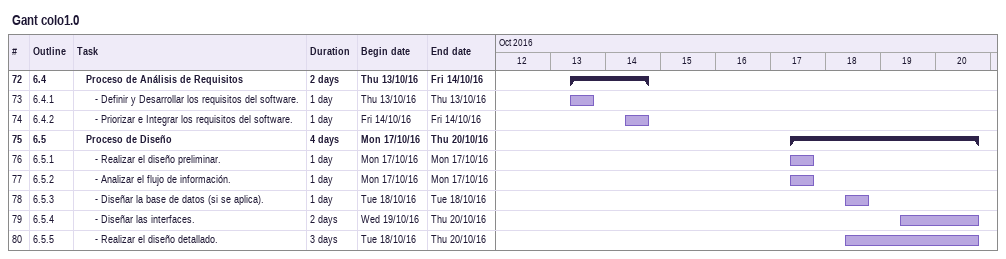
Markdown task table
Gant colo1.0

| ID | WBS | Task | Duration | Start | Finish |
|---|---|---|---|---|---|
| 72 | 6.4 | **Proceso de Análisis de Requisitos** | 2d | 2016-10-13 | 2016-10-14 |
| 73 | 6.4.1 | - Definir y Desarrollar los requisitos del software. | 1d | 2016-10-13 | 2016-10-13 |
| 74 | 6.4.2 | - Priorizar e Integrar los requisitos del software. | 1d | 2016-10-14 | 2016-10-14 |
| 75 | 6.5 | **Proceso de Diseño** | 4d | 2016-10-17 | 2016-10-20 |
| 76 | 6.5.1 | - Realizar el diseño preliminar. | 1d | 2016-10-17 | 2016-10-17 |
| 77 | 6.5.2 | - Analizar el flujo de información. | 1d | 2016-10-17 | 2016-10-17 |
| 78 | 6.5.3 | - Diseñar la base de datos (si se aplica). | 1d | 2016-10-18 | 2016-10-18 |
| 79 | 6.5.4 | - Diseñar las interfaces. | 2d | 2016-10-19 | 2016-10-20 |
| 80 | 6.5.5 | - Realizar el diseño detallado. | 3d | 2016-10-18 | 2016-10-20 |
